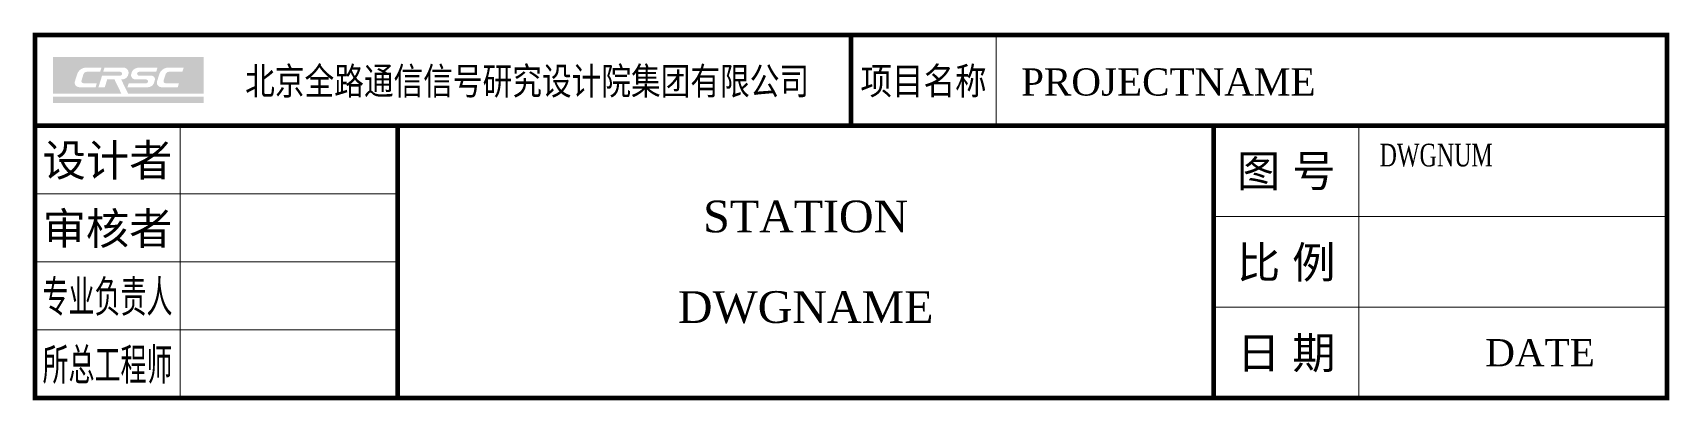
# Model space of a CAD drawing. Extents: x -180 to 0, y 0 to 40.
import ezdxf
from ezdxf.enums import TextEntityAlignment as Align

# ---------------------------------------------------------------- set-up
doc = ezdxf.new("R2010")
doc.units = 0
doc.header["$MEASUREMENT"] = 0
doc.layers.get('0').update_dxf_attribs({"linetype": 'CONTINUOUS'})
doc.styles.add('CHINESE', font='TIMES.TTF')

msp = doc.modelspace()

# ---------------------------------------------------------------- hatches: boundary and pattern name
h = msp.add_hatch(color=154)
h.paths.add_polyline_path([(-161.39, 37.59), (-178, 37.59), (-178, 33.53), (-170.47, 33.53), (-171.23, 35.1), (-172.04, 35.1), (-172.3, 34.25), (-173, 34.25), (-172.6, 35.53), (-170.56, 35.53, 0.904289), (-170.6, 35.95), (-172.48, 35.95), (-172.34, 36.41), (-170.18, 36.41, -0.414506), (-169.68, 35.76), (-169.76, 35.5, -0.299631), (-170.49, 35.1), (-169.73, 33.53), (-161.39, 33.53)])
h.paths.add_polyline_path([(-166.49, 36.41), (-166.63, 35.95), (-168.53, 35.95, 0.904289), (-168.56, 35.53), (-167.2, 35.53, -0.417043), (-166.76, 35.1), (-166.89, 34.68, -0.295181), (-167.52, 34.25), (-169.8, 34.25), (-169.66, 34.69), (-167.7, 34.69, 0.904289), (-167.74, 35.1), (-168.89, 35.1, -0.417755), (-169.41, 35.61), (-169.3, 35.99, -0.249354), (-168.53, 36.41)], flags=16)
h.paths.add_polyline_path([(-165.29, 36.41), (-163.6, 36.41), (-163.75, 35.95), (-165.22, 35.95, 0.296874), (-165.59, 35.7), (-165.82, 34.97, 0.496), (-165.61, 34.69), (-164.12, 34.69), (-164.25, 34.25), (-166.06, 34.25, -0.518187), (-166.53, 34.92), (-166.3, 35.65, -0.332708)], flags=16)
h.paths.add_polyline_path([(-172.66, 36.41), (-172.81, 35.95), (-174.27, 35.95, 0.296874), (-174.65, 35.7), (-174.87, 34.97, 0.496), (-174.67, 34.69), (-173.18, 34.69), (-173.31, 34.25), (-175.12, 34.25, -0.518187), (-175.59, 34.92), (-175.36, 35.65, -0.332708), (-174.35, 36.41)], flags=16)
msp.add_hatch(color=133).paths.add_polyline_path([(-161.39, 33.22), (-178, 33.22), (-178, 32.5), (-161.39, 32.5)])

# ---------------------------------------------------------------- linework, layer by layer
at = {"const_width": 0.5}
msp.add_lwpolyline([(-180, 0), (0, 0), (0, 40), (-180, 40)], close=True, dxfattribs=at)
for points, const_width in [([(-90, 40), (-90, 30)], 0.5), ([(-74, 40), (-74, 30)], 0.1), ([(-180, 30), (0, 30)], 0.5), ([(-164, 30), (-164, 0)], 0.1), ([(-140, 30), (-140, 0)], 0.5), ([(-50, 30), (-50, 0)], 0.5), ([(-34, 30), (-34, 0)], 0.1), ([(-180, 22.5), (-140, 22.5)], 0.1), ([(-50, 20), (0, 20)], 0.1), ([(-180, 15), (-140, 15)], 0.1), ([(-50, 10), (0, 10)], 0.1), ([(-180, 7.5), (-140, 7.5)], 0.1)]:
    msp.add_lwpolyline(points, dxfattribs=dict(const_width=const_width))

# ---------------------------------------------------------------- texts
at = {"style": 'CHINESE'}
for s, height, width, p in [('北京全路通信信号研究设计院集团有限公司', 3, 0.8, (-125.72, 35)), ('项目名称', 3, 0.85, (-82, 35)), ('专业负责人', 3.5, 0.6, (-172, 11.25)), ('所总工程师', 3.5, 0.6, (-172, 3.75))]:
    msp.add_text(s, height=height, dxfattribs=dict(at, width=width)).set_placement(p, align=Align.MIDDLE)
for s, p in [('设计者', (-172, 26.25)), ('图 号', (-42, 25)), ('审核者', (-172, 18.75)), ('比 例', (-42, 15)), ('日 期', (-42, 5))]:
    msp.add_text(s, height=3.5, dxfattribs=at).set_placement(p, align=Align.MIDDLE)
msp.add_attdef('PROJECTNAME', (-71.24, 33.33), '××—××自动闭塞改造工程可行性研究', height=3, dxfattribs=at)
at = {"style": 'CHINESE', "width": 0.7}
msp.add_attdef('DWGNUM', text='DWGNUM', height=2.5, dxfattribs=at).set_placement((-31.7, 26.77), align=Align.MIDDLE_LEFT)
at = {"style": 'CHINESE'}
for tag, text, height, p in [('STATION', 'STATION', 3.5, (-95, 20)), ('DWGNAME', '信 号 平 面 布 置 图', 3.5, (-95, 10)), ('DATE', '201×年×月', 3, (-14, 5))]:
    msp.add_attdef(tag, text=text, height=height, dxfattribs=at).set_placement(p, align=Align.MIDDLE)

doc.saveas('drawing.dxf')
